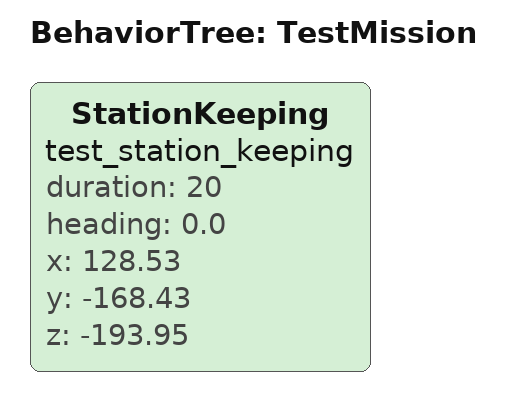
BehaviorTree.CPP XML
<?xml version="1.0" encoding="UTF-8"?>
<root BTCPP_format="4">
    <BehaviorTree ID="TestMission">
        <StationKeeping name="test_station_keeping"
                      duration="20"
                      heading="0.0"
                      x="128.53"
                      y="-168.43"
                      z="-193.95"/>
    </BehaviorTree>

</root>
